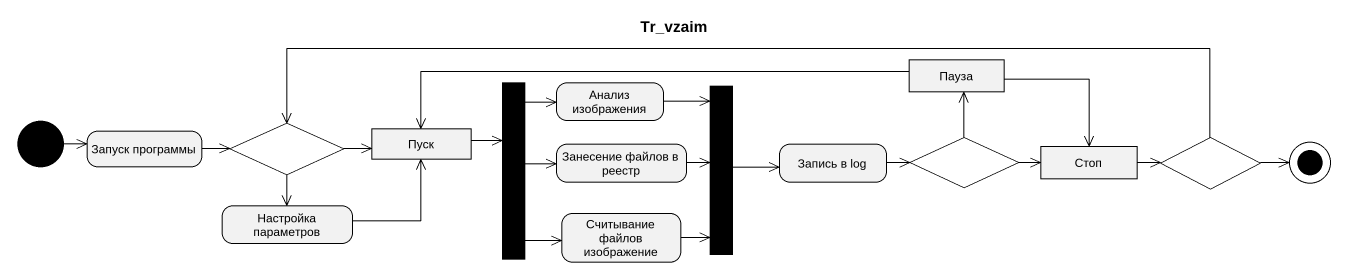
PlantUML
@startuml
title Tr_vzaim
hide empty description
state fork1 <<fork>>
state "Анализ изображения" as Анализ_изображения
state fork2 <<join>>
state Пауза <<object>>
state "Запуск программы" as Запуск_программы
state choice1 <<choice>>
state Пуск <<object>>
state "Занесение файлов в реестр" as Занесение_файлов_в_реестр
state "Запись в log" as Запись_в_log
state choice2 <<choice>>
state Стоп <<object>>
state choice3 <<choice>>
state "Настройка параметров" as Настройка_параметров
state "Считывание файлов изображение" as Считывание_файлов
[*] -right-> Запуск_программы
fork1 -up-> Анализ_изображения
fork1 -right-> Занесение_файлов_в_реестр
fork1 --> Считывание_файлов
Анализ_изображения --> fork2
fork2 -right-> Запись_в_log
Пауза -left-> Пуск
Пауза --> Стоп
Запуск_программы -right-> choice1
choice1 -right-> Пуск
choice1 --> Настройка_параметров
Пуск -right-> fork1
Занесение_файлов_в_реестр -right-> fork2
Запись_в_log -right-> choice2
choice2 -up-> Пауза
choice2 -right-> Стоп
Стоп -right-> choice3
choice3 -left-> choice1
Настройка_параметров -up-> Пуск
Считывание_файлов -up-> fork2
choice3 -right-> [*]
@enduml
